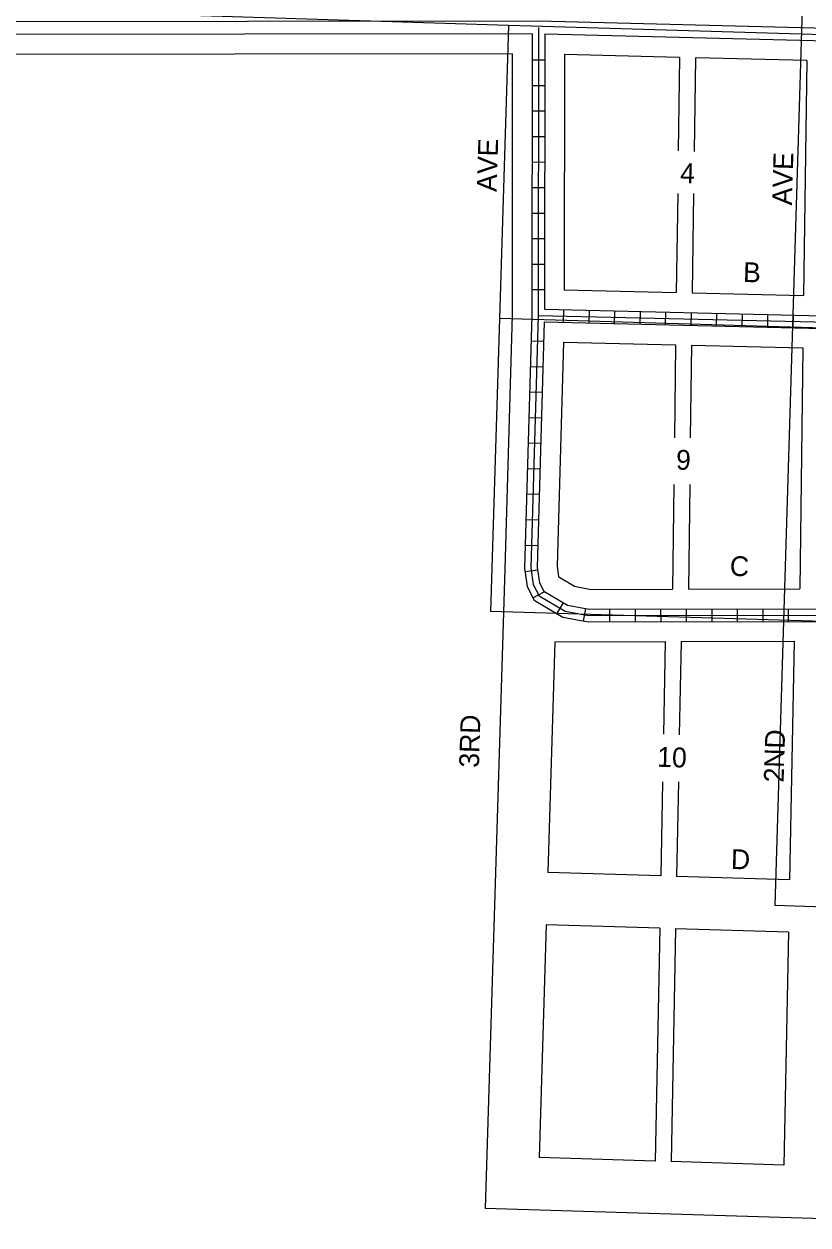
# Model space of a CAD drawing. Extents: x 1013076 to 2320954, y 15675363 to 16353278.
# Drawn here: x 1039893 to 1040882, y 15929582 to 15931098 of the extents above; entities that cross this region are included whole.
import ezdxf

# ---------------------------------------------------------------- set-up
doc = ezdxf.new("R2010")
doc.units = 0
for name, color, linetype in [('L16', 7, 'Continuous'), ('L17', 7, 'Continuous'), ('L18', 7, 'Continuous'), ('L23', 7, 'Continuous'), ('L5', 7, 'Continuous'), ('L9', 7, 'Continuous')]:
    doc.layers.add(name, color=color, linetype=linetype)

msp = doc.modelspace()

# ---------------------------------------------------------------- linework, layer by layer
at = {"layer": 'L16'}
msp.add_line((1040503.9, 15931096), (1040102.2, 15931108.3), dxfattribs=at)
at = {"layer": 'L17'}
for points in [[(1040906.1, 15931091.9), (1040541.9, 15931101.2), (1039807, 15931100.3), (1039573.3, 15931084), (1039281.6, 15931055.6), (1038099.9, 15930980)], [(1040533.8, 15931085.2), (1039807.5, 15931084.3), (1039574.6, 15931068), (1039282.9, 15931039.6), (1038101, 15930964)], [(1040905.8, 15931075.9), (1040549.8, 15931085)], [(1040508.7, 15931060.2), (1039808.4, 15931059.3), (1039576.7, 15931043.1), (1039284.9, 15931014.7), (1038015.8, 15930933.5)], [(1040720, 15931055.6), (1040574.7, 15931059.3)], [(1040880.5, 15931051.5), (1040740, 15931055.1)]]:
    msp.add_lwpolyline(points, dxfattribs=at)
at = {"layer": 'L18'}
for p, q in [((1040508.7, 15931060.2), (1040508.5, 15930729.9)), ((1040574.7, 15931059.3), (1040574.5, 15930762.1)), ((1040720, 15931055.6), (1040718.3, 15930937.7)), ((1040740, 15931055.1), (1040738.3, 15930937)), ((1040880.5, 15931051.5), (1040876.2, 15930755)), ((1040717.6, 15930883.8), (1040715.7, 15930758.8)), ((1040737.5, 15930883.6), (1040735.7, 15930758.3)), ((1040574.5, 15930762.1), (1040715.7, 15930758.8)), ((1040735.7, 15930758.3), (1040876.2, 15930755)), ((1040573.5, 15930696.1), (1040714.9, 15930692.8)), ((1040714.9, 15930692.8), (1040713.5, 15930575.6)), ((1040734.9, 15930692.3), (1040733.5, 15930575.6)), ((1040734.9, 15930692.3), (1040875.3, 15930689)), ((1040875.3, 15930689), (1040871.8, 15930384.8)), ((1040712.8, 15930516.4), (1040711.2, 15930384.4)), ((1040732.8, 15930516.6), (1040731.2, 15930384.4)), ((1040499.3, 15930409.8), (1040474.7, 15929603.2)), ((1040562.6, 15930318), (1040553.7, 15930027)), ((1040696.2, 15930022.7), (1040553.7, 15930027)), ((1040858.6, 15930017.7), (1040716.2, 15930022)), ((1040551.6, 15929961.1), (1040542.7, 15929667.2)), ((1040694.9, 15929956.7), (1040551.6, 15929961.1)), ((1040857.3, 15929951.7), (1040714.9, 15929956.1)), ((1040689.2, 15929662.7), (1040542.7, 15929667.2)), ((1040851.6, 15929657.7), (1040709.2, 15929662.1)), ((1041162.7, 15929582.2), (1040474.7, 15929603.2))]:
    msp.add_line(p, q, dxfattribs=at)
for points in [[(1040508.5, 15930730.8), (1040499.3, 15930409.8)], [(1040573.5, 15930696.1), (1040565.5, 15930413.4), (1040567.3, 15930400.5), (1040567.6, 15930399.9), (1040587.3, 15930388.1), (1040608.2, 15930384.1), (1040711.2, 15930384.4)], [(1040731.2, 15930384.4), (1040871.8, 15930384.8)], [(1040562.6, 15930318), (1040701.9, 15930318.3)], [(1040701.9, 15930318.3), (1040699.7, 15930201.7)], [(1040721.9, 15930318.4), (1040719.6, 15930200.8)], [(1040721.9, 15930318.4), (1040864.5, 15930318.7)], [(1040864.5, 15930318.7), (1040858.6, 15930017.7)], [(1040698.5, 15930141.6), (1040696.2, 15930022.7)], [(1040718.5, 15930141.2), (1040716.2, 15930022)], [(1040694.9, 15929956.7), (1040689.2, 15929662.7)], [(1040714.9, 15929956.1), (1040709.2, 15929662.1)], [(1040857.3, 15929951.7), (1040851.6, 15929657.7)]]:
    msp.add_lwpolyline(points, dxfattribs=at)
at = {"layer": 'L5'}
for p, q in [((1040885.7, 15931474.5), (1040840.1, 15929985.3)), ((1040503.9, 15931096), (1040481.3, 15930356.4)), ((1041263.6, 15931072.8), (1040503.9, 15931096)), ((1040533.8, 15931085.2), (1040533.5, 15930729.9)), ((1040541.8, 15931093.2), (1040541.5, 15930729.8)), ((1040549.8, 15931085), (1040549.5, 15930737.7)), ((1040549.8, 15931052), (1040533.7, 15931052)), ((1040549.8, 15931019.8), (1040533.7, 15931019.8)), ((1040549.7, 15930987.6), (1040533.6, 15930987.6)), ((1040549.7, 15930955.4), (1040533.6, 15930955.4)), ((1040549.7, 15930923.1), (1040533.6, 15930923.2)), ((1040549.7, 15930890.9), (1040533.5, 15930890.9)), ((1040549.6, 15930858.7), (1040533.5, 15930858.7)), ((1040549.6, 15930826.5), (1040533.5, 15930826.5)), ((1040549.6, 15930794.3), (1040533.5, 15930794.3)), ((1040549.6, 15930762.1), (1040533.4, 15930762.1)), ((1040549.5, 15930737.7), (1040900.8, 15930729.5)), ((1040573.5, 15930721), (1040573.9, 15930737.1)), ((1040605.7, 15930720.3), (1040606.1, 15930736.4)), ((1040637.9, 15930719.5), (1040638.3, 15930735.6)), ((1040670.1, 15930718.8), (1040670.5, 15930734.9)), ((1040702.3, 15930718), (1040702.7, 15930734.1)), ((1040734.5, 15930717.3), (1040734.9, 15930733.4)), ((1040766.7, 15930716.5), (1040767.1, 15930732.6)), ((1040798.9, 15930715.8), (1040799.3, 15930731.9)), ((1041637.1, 15930691.2), (1040492.6, 15930726.2)), ((1040541.5, 15930729.8), (1040908.7, 15930721.3)), ((1040549.2, 15930721.7), (1040900.6, 15930713.5)), ((1040831.2, 15930715), (1040831.5, 15930731.1)), ((1040863.4, 15930714.3), (1040863.7, 15930730.4)), ((1040532.5, 15930697.9), (1040548.6, 15930697.4)), ((1040531.6, 15930665.7), (1040547.7, 15930665.2)), ((1040530.7, 15930633.5), (1040546.8, 15930633)), ((1040529.8, 15930601.3), (1040545.9, 15930600.8)), ((1040528.8, 15930569.1), (1040544.9, 15930568.6)), ((1040527.9, 15930536.9), (1040544, 15930536.4)), ((1040527, 15930504.7), (1040543.1, 15930504.2)), ((1040526.1, 15930472.4), (1040542.2, 15930472)), ((1040525.2, 15930440.2), (1040541.3, 15930439.8)), ((1040524.9, 15930406.7), (1040540.9, 15930408.9)), ((1040534.9, 15930373.7), (1040549.2, 15930381.2)), ((1041625.8, 15930321.4), (1040481.3, 15930356.4)), ((1040565.1, 15930353.6), (1040573.4, 15930367.4)), ((1040598.5, 15930344.2), (1040601.5, 15930360)), ((1040632.1, 15930343.1), (1040632.1, 15930359.2)), ((1040664.3, 15930343.2), (1040664.3, 15930359.3)), ((1040696.6, 15930343.3), (1040696.5, 15930359.4)), ((1040728.8, 15930343.4), (1040728.7, 15930359.5)), ((1040761, 15930343.4), (1040761, 15930359.5)), ((1040793.2, 15930343.5), (1040793.2, 15930359.6)), ((1040825.4, 15930343.6), (1040825.4, 15930359.7)), ((1040857.6, 15930343.7), (1040857.6, 15930359.8)), ((1041614.8, 15929961.6), (1040840.1, 15929985.3))]:
    msp.add_line(p, q, dxfattribs=at)
for points in [[(1040533.5, 15930730.1), (1040524.4, 15930411.1), (1040527.6, 15930387.8), (1040536.6, 15930370.6), (1040572.5, 15930349.2), (1040604.4, 15930343.1), (1040895.2, 15930343.8)], [(1040541.5, 15930729.8), (1040532.4, 15930411.6), (1040535.3, 15930390.3), (1040542.6, 15930376.3), (1040575.4, 15930356.8), (1040605.2, 15930351.1), (1040904.4, 15930351.8)], [(1040549.2, 15930721.7), (1040540.4, 15930412), (1040543.1, 15930392.7), (1040548.7, 15930382), (1040578.3, 15930364.4), (1040605.9, 15930359.1), (1040896.5, 15930359.8)]]:
    msp.add_lwpolyline(points, dxfattribs=at)

# ---------------------------------------------------------------- texts
at = {"layer": 'L23'}
for s, p in [('4', (1040720.3, 15930897.2)), ('9', (1040715.2, 15930535.5)), ('10', (1040691.5, 15930160.5))]:
    msp.add_text(s, height=25, rotation=358.249, dxfattribs=at).set_placement(p)
at = {"layer": 'L9'}
for s, rotation, p in [('AVE', 88.2487, (1040489, 15930885.7)), ('AVE', 88.247, (1040861.6, 15930868.7)), ('B', 358.2483, (1040799.8, 15930772.2)), ('C', 358.2483, (1040783.1, 15930401.4)), ('3RD', 88.2487, (1040466.7, 15930159)), ('2ND', 88.2497, (1040851.2, 15930140.3)), ('D', 358.2483, (1040784.5, 15930031.5))]:
    msp.add_text(s, height=25, rotation=rotation, dxfattribs=at).set_placement(p)

doc.saveas('drawing.dxf')
